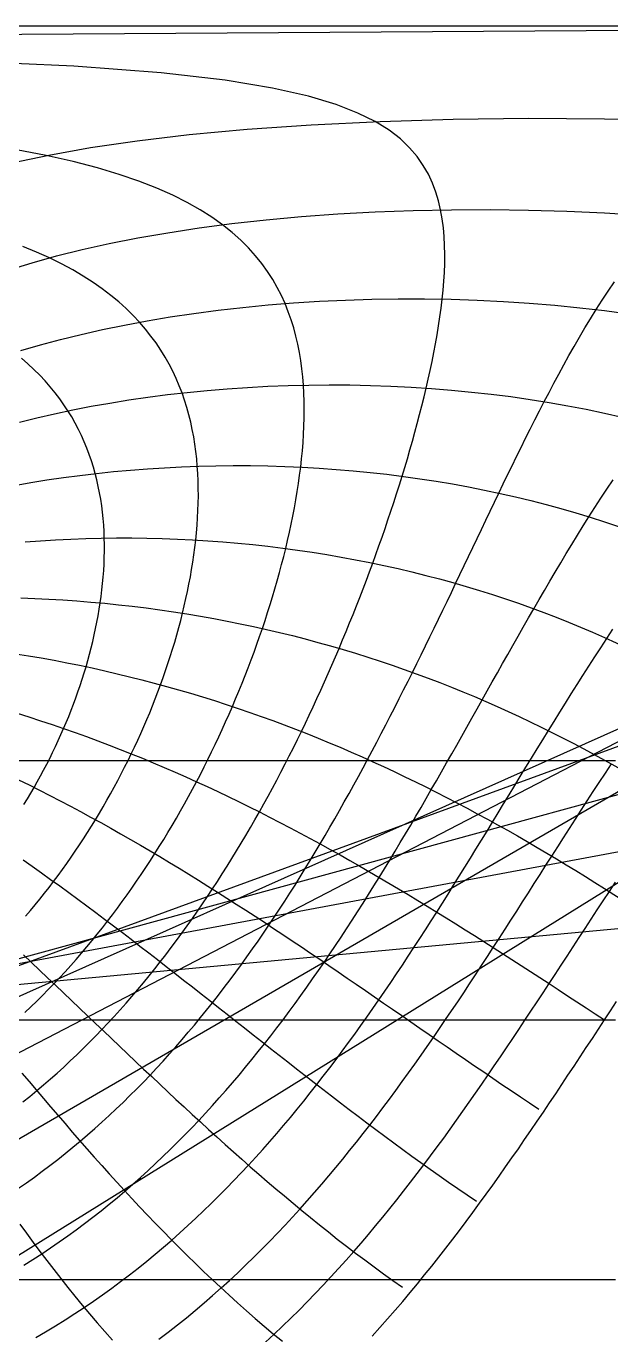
# Model space of a CAD drawing. Header units: millimetres. Extents: x -267 to 267, y -134 to 134.
# Drawn here: x 55.8 to 134.4, y -42.3 to 133.5 of the extents above; entities that cross this region are included whole.
import ezdxf

# ---------------------------------------------------------------- set-up
doc = ezdxf.new("R2010")
doc.units = ezdxf.units.MM
doc.layers.add('ENGRAVE', color=7, linetype='Continuous')
doc.layers.add('GUIDE', color=3, linetype='Continuous')

msp = doc.modelspace()

# ---------------------------------------------------------------- linework, layer by layer
at = {"layer": 'ENGRAVE'}
for points in [[(227.6253, 133.5177), (0, 132.0342)], [(87.1448, 27.9557), (87.7373, 29.0175), (88.3235, 30.0837), (88.9034, 31.1542), (89.4771, 32.2289), (90.0447, 33.3077), (90.6062, 34.3906), (91.1617, 35.4774), (91.7113, 36.568), (92.2549, 37.6625), (92.7928, 38.7606), (93.3249, 39.8622), (93.8512, 40.9675), (94.3719, 42.0761), (94.8869, 43.1881), (95.3963, 44.3034), (95.9002, 45.4219), (96.3985, 46.5435), (96.8913, 47.6681), (97.3786, 48.7958), (97.8604, 49.9264), (98.3368, 51.0598), (98.8078, 52.196), (99.2733, 53.3349), (99.7333, 54.4764), (100.1879, 55.6205), (100.637, 56.7672), (101.0807, 57.9163), (101.5188, 59.0678), (101.9514, 60.2216), (102.3784, 61.3777), (102.7997, 62.536), (103.2153, 63.6965), (103.6252, 64.8591), (104.0291, 66.0237), (104.4271, 67.1903), (104.8191, 68.3589), (105.2049, 69.5293), (105.5843, 70.7016), (105.9573, 71.8756), (106.3236, 73.0513), (106.6831, 74.2287), (107.0356, 75.4077), (107.3807, 76.5883), (107.7184, 77.7704), (108.0482, 78.9539), (108.3698, 80.1388), (108.683, 81.3251), (108.9872, 82.5127), (109.2821, 83.7015), (109.5672, 84.8916), (109.8419, 86.0827), (110.1056, 87.2749), (110.3576, 88.4682), (110.5971, 89.6624), (110.8234, 90.8575), (111.0354, 92.0535), (111.232, 93.2502), (111.4121, 94.4477), (111.5742, 95.6458), (111.7168, 96.8445), (111.838, 98.0436), (111.9359, 99.2432), (112.008, 100.4431), (112.0517, 101.6431), (112.0637, 102.8433), (112.0404, 104.0435), (111.9776, 105.2435), (111.8701, 106.4432), (111.7119, 107.6424), (111.4959, 108.841), (111.2134, 110.0386), (110.854, 111.2349), (110.4049, 112.4298), (109.8503, 113.6227), (109.1703, 114.8131), (108.34, 116.0004), (107.3274, 117.1837), (106.0907, 118.3622), (104.5748, 119.5342), (102.7056, 120.698), (100.3813, 121.851), (97.4592, 122.9895), (93.7348, 124.1081), (88.9087, 125.1985), (82.5356, 126.2481), (73.9522, 127.2361), (62.2091, 128.1285), (46.1445, 128.8698)], [(53.9044, 115.1357), (58.8645, 116.2001), (64.4436, 117.1999), (70.7114, 118.1225), (77.7267, 118.9533), (85.5229, 119.6756), (94.0904, 120.2717), (103.3565, 120.724), (113.173, 121.0168), (123.3176, 121.1388), (133.5177, 121.085)], [(133.5177, 121.085), (143.4918, 120.8576)], [(78.6964, 32.0048), (79.2132, 32.9976), (79.7223, 33.9948), (80.2238, 34.9964), (80.7176, 36.0022), (81.2037, 37.0122), (81.6822, 38.0263), (82.1529, 39.0443), (82.6159, 40.0662), (83.0712, 41.0918), (83.5185, 42.1212), (83.958, 43.1541), (84.3896, 44.1905), (84.8132, 45.2303), (85.2287, 46.2735), (85.6361, 47.3199), (86.0353, 48.3694), (86.4261, 49.422), (86.8085, 50.4775), (87.1824, 51.5359), (87.5476, 52.5971), (87.904, 53.661), (88.2514, 54.7276), (88.5897, 55.7967), (88.9187, 56.8682), (89.2381, 57.9421), (89.5479, 59.0183), (89.8477, 60.0967), (90.1374, 61.1772), (90.4166, 62.2597), (90.685, 63.3442), (90.9424, 64.4305), (91.1884, 65.5186), (91.4227, 66.6083), (91.6448, 67.6996), (91.8543, 68.7925), (92.0509, 69.8867), (92.2338, 70.9822), (92.4028, 72.0789), (92.557, 73.1767), (92.696, 74.2755), (92.8191, 75.3752), (92.9255, 76.4756), (93.0143, 77.5767), (93.0848, 78.6784), (93.1361, 79.7804), (93.1669, 80.8828), (93.1764, 81.9852), (93.1631, 83.0877), (93.1259, 84.1899), (93.0632, 85.2919), (92.9735, 86.3933), (92.8549, 87.4941), (92.7057, 88.5939), (92.5237, 89.6926), (92.3066, 90.79), (92.0518, 91.8858), (91.7565, 92.9797), (91.4177, 94.0714), (91.0318, 95.1606), (90.5951, 96.247), (90.1032, 97.33), (89.5516, 98.4094), (88.9347, 99.4845), (88.2469, 100.5549), (87.4813, 101.6199), (86.6307, 102.6788), (85.6866, 103.7309), (84.6397, 104.7752), (83.4794, 105.8108), (82.1938, 106.8365), (80.7693, 107.8509), (79.191, 108.8527), (77.4417, 109.8399), (75.5023, 110.8107), (73.3514, 111.7627), (70.965, 112.6932), (68.317, 113.599), (65.3786, 114.4766), (62.1195, 115.3217), (58.5077, 116.1295), (54.5116, 116.8945)], [(53.5207, 100.7959), (56.6122, 101.7394), (59.8798, 102.6424), (63.3305, 103.5014), (66.9702, 104.3124), (70.8027, 105.0713), (74.8294, 105.7738), (79.0486, 106.4156), (83.4551, 106.9922), (88.0391, 107.4993), (92.7864, 107.9328), (97.6778, 108.2888), (102.6894, 108.5641), (107.7929, 108.7559), (112.9563, 108.8622), (118.1456, 108.8821), (123.3252, 108.8153), (128.4603, 108.6624), (133.5177, 108.4251)], [(133.5177, 108.4251), (138.4674, 108.1057)], [(69.9361, 35.7563), (70.3697, 36.667), (70.7946, 37.582), (71.2107, 38.5011), (71.6177, 39.4242), (72.0158, 40.3512), (72.4047, 41.282), (72.7844, 42.2165), (73.1547, 43.1546), (73.5156, 44.0962), (73.867, 45.0411), (74.2086, 45.9893), (74.5403, 46.9406), (74.8621, 47.895), (75.1737, 48.8524), (75.4749, 49.8125), (75.7657, 50.7754), (76.0457, 51.7409), (76.3148, 52.7089), (76.5727, 53.6794), (76.8192, 54.6521), (77.0541, 55.6269), (77.277, 56.6038), (77.4878, 57.5827), (77.686, 58.5634), (77.8714, 59.5458), (78.0436, 60.5298), (78.2022, 61.5152), (78.3468, 62.502), (78.4771, 63.49), (78.5926, 64.4791), (78.6927, 65.4692), (78.777, 66.46), (78.845, 67.4515), (78.896, 68.4435), (78.9295, 69.4359), (78.9448, 70.4286), (78.9412, 71.4212), (78.918, 72.4138), (78.8743, 73.406), (78.8093, 74.3978), (78.7221, 75.3889), (78.6118, 76.3792), (78.4772, 77.3684), (78.3174, 78.3562), (78.131, 79.3426), (77.9169, 80.3272), (77.6738, 81.3097), (77.4, 82.29), (77.0942, 83.2677), (76.7546, 84.2424), (76.3794, 85.214), (75.9668, 86.182), (75.5147, 87.146), (75.021, 88.1057), (74.4832, 89.0606), (73.8989, 90.0102), (73.2653, 90.9541), (72.5797, 91.8918), (71.8389, 92.8227), (71.0396, 93.7461), (70.1783, 94.6613), (69.2513, 95.5678), (68.2546, 96.4646), (67.184, 97.3509), (66.0349, 98.2259), (64.8027, 99.0885), (63.4824, 99.9376), (62.0688, 100.7721), (60.5565, 101.5907), (58.9399, 102.392), (57.2135, 103.1746), (55.3714, 103.9369)], [(95.315, 23.6584), (95.9738, 24.7769), (96.6275, 25.8994), (97.2764, 27.026), (97.9206, 28.1564), (98.5602, 29.2907), (99.1954, 30.4286), (99.8263, 31.5702), (100.4531, 32.7153), (101.0759, 33.8639), (101.6949, 35.0159), (102.3103, 36.1711), (102.9221, 37.3296), (103.5306, 38.4912), (104.1358, 39.6558), (104.738, 40.8235), (105.3373, 41.994), (105.9339, 43.1674), (106.5279, 44.3435), (107.1195, 45.5224), (107.7089, 46.7039), (108.2961, 47.8879), (108.8815, 49.0745), (109.4651, 50.2634), (110.0472, 51.4548), (110.6279, 52.6485), (111.2075, 53.8444), (111.786, 55.0425), (112.3638, 56.2427), (112.941, 57.445), (113.5178, 58.6494), (114.0945, 59.8556), (114.6713, 61.0638), (115.2485, 62.2739), (115.8262, 63.4857), (116.4048, 64.6993), (116.9844, 65.9146), (117.5656, 67.1315), (118.1484, 68.35), (118.7333, 69.57), (119.3206, 70.7915), (119.9106, 72.0144), (120.5039, 73.2387), (121.1006, 74.4644), (121.7014, 75.6912), (122.3067, 76.9194), (122.917, 78.1486), (123.5329, 79.379), (124.1549, 80.6105), (124.7838, 81.8429), (125.4202, 83.0763), (126.0649, 84.3106), (126.7188, 85.5457), (127.3828, 86.7816), (128.0579, 88.0182), (128.7453, 89.2554), (129.4462, 90.4932), (130.1621, 91.7315), (130.8945, 92.9702), (131.6452, 94.2092), (132.4161, 95.4485), (133.2095, 96.6879), (134.028, 97.9274), (134.8744, 99.1668)], [(55.1046, 89.9295), (57.7212, 90.6905), (60.4221, 91.4163), (63.2076, 92.1052), (66.0771, 92.7551), (69.0295, 93.3642), (72.0629, 93.9306), (75.1745, 94.4524), (78.3608, 94.9279), (81.6171, 95.3552), (84.9381, 95.7327), (88.3173, 96.0589), (91.7474, 96.3325), (95.2203, 96.5523), (98.7273, 96.7173), (102.2588, 96.8268), (105.8051, 96.8803), (109.3559, 96.8775), (112.9011, 96.8185), (116.4307, 96.7034), (119.9346, 96.533), (123.4037, 96.3078), (126.8291, 96.0289), (130.2029, 95.6975), (133.5177, 95.315)], [(133.5177, 95.315), (136.7673, 94.8828)], [(60.84, 39.1583), (61.1863, 39.9735), (61.5229, 40.7925), (61.8499, 41.6151), (62.1669, 42.4412), (62.474, 43.2707), (62.7709, 44.1035), (63.0575, 44.9394), (63.3337, 45.7784), (63.5992, 46.6202), (63.854, 47.4649), (64.0977, 48.3122), (64.3303, 49.162), (64.5515, 50.0142), (64.7611, 50.8687), (64.9589, 51.7254), (65.1445, 52.584), (65.3179, 53.4446), (65.4787, 54.3069), (65.6267, 55.1708), (65.7615, 56.0362), (65.8829, 56.903), (65.9904, 57.7709), (66.0839, 58.6399), (66.163, 59.5097), (66.2271, 60.3804), (66.2761, 61.2516), (66.3094, 62.1232), (66.3267, 62.9951), (66.3274, 63.8671), (66.3112, 64.739), (66.2774, 65.6106), (66.2256, 66.4819), (66.1553, 67.3524), (66.0658, 68.2222), (65.9565, 69.0909), (65.8268, 69.9584), (65.676, 70.8244), (65.5034, 71.6887), (65.3083, 72.5511), (65.0899, 73.4113), (64.8474, 74.2691), (64.5799, 75.1242), (64.2865, 75.9764), (63.9663, 76.8253), (63.6183, 77.6706), (63.2415, 78.5121), (62.8348, 79.3494), (62.397, 80.1821), (61.9271, 81.0099), (61.4238, 81.8324), (60.8857, 82.6493), (60.3117, 83.46), (59.7003, 84.2641), (59.05, 85.0613), (58.3595, 85.8509), (57.6272, 86.6325), (56.8515, 87.4055), (56.0309, 88.1694), (55.1637, 88.9236)], [(54.8945, 80.3261), (57.239, 80.903), (59.6274, 81.4489), (62.0585, 81.9626), (64.5309, 82.4431), (67.043, 82.8896), (69.5927, 83.3011), (72.1779, 83.6767), (74.7961, 84.0156), (77.4443, 84.317), (80.1196, 84.5802), (82.8186, 84.8047), (85.5379, 84.9897), (88.2736, 85.135), (91.022, 85.2401), (93.779, 85.3048), (96.5405, 85.3288), (99.3024, 85.3122), (102.0605, 85.255), (104.8108, 85.1573), (107.5492, 85.0194), (110.2718, 84.8416), (112.9748, 84.6244), (115.6547, 84.3682), (118.3081, 84.0738), (120.932, 83.7417), (123.5234, 83.3728), (126.0799, 82.9679), (128.599, 82.5277), (131.0789, 82.0534), (133.5177, 81.5457)], [(240.0073, 83.472), (-26.3473, -82.0387)], [(133.5177, 81.5457), (135.914, 81.0057)], [(216.5046, 77.6863), (-49.416, -76.3716)], [(54.2483, 71.8125), (56.4139, 72.1927), (58.6009, 72.5453), (60.8079, 72.8697), (63.0336, 73.1655), (65.2765, 73.4323), (67.535, 73.6697), (69.8075, 73.8772), (72.0922, 74.0547), (74.3873, 74.2017), (76.6909, 74.3181), (79.001, 74.4037), (81.3157, 74.4584), (83.633, 74.482), (85.9508, 74.4745), (88.2671, 74.436), (90.5798, 74.3664), (92.8871, 74.266), (95.1868, 74.1348), (97.4771, 73.9732), (99.7562, 73.7812), (102.0222, 73.5593), (104.2734, 73.3077), (106.5082, 73.0269), (108.7251, 72.7173), (110.9227, 72.3793), (113.0995, 72.0134), (115.2545, 71.6201), (117.3865, 71.1999), (119.4944, 70.7535), (121.5775, 70.2813), (123.635, 69.784), (125.6661, 69.2622), (127.6703, 68.7165), (129.6472, 68.1475), (131.5964, 67.5559), (133.5177, 66.9422)], [(103.2472, 19.1598), (103.9614, 20.3233), (104.6718, 21.4903), (105.3787, 22.6608), (106.0823, 23.8347), (106.7827, 25.0117), (107.4804, 26.192), (108.1753, 27.3752), (108.8679, 28.5615), (109.5582, 29.7507), (110.2467, 30.9426), (110.9334, 32.1372), (111.6186, 33.3345), (112.3027, 34.5343), (112.9857, 35.7366), (113.6681, 36.9413), (114.3499, 38.1482), (115.0316, 39.3574), (115.7134, 40.5688), (116.3956, 41.7822), (117.0784, 42.9976), (117.7622, 44.2149), (118.4473, 45.434), (119.1339, 46.6549), (119.8225, 47.8775), (120.5133, 49.1017), (121.2068, 50.3275), (121.9032, 51.5547), (122.6031, 52.7833), (123.3067, 54.0132), (124.0145, 55.2443), (124.727, 56.4766), (125.4447, 57.71), (126.1679, 58.9444), (126.8973, 60.1797), (127.6334, 61.4158), (128.3768, 62.6526), (129.1281, 63.8902), (129.8879, 65.1283), (130.6569, 66.3668), (131.4359, 67.6058), (132.2256, 68.845), (133.027, 70.0844), (133.8409, 71.3238), (134.6683, 72.5633)], [(197.3027, 69.5434), (-68.4256, -68.3641)], [(133.5177, 66.9422), (135.4108, 66.3071), (137.2757, 65.6512), (139.1123, 64.9752), (140.9207, 64.2797), (142.7011, 63.5653), (144.4536, 62.8326), (146.1784, 62.0822), (147.8758, 61.3146), (149.5462, 60.5305), (151.19, 59.7304), (152.8075, 58.9149), (154.3992, 58.0846), (155.9655, 57.2398), (157.5071, 56.3812), (159.0242, 55.5093), (160.5176, 54.6244), (161.9878, 53.7272), (163.4352, 52.8181), (164.8605, 51.8975), (166.2642, 50.9658), (167.6469, 50.0235), (169.0092, 49.0709), (-96.6837, -48.1085)], [(55.6917, 64.2468), (57.7222, 64.3927), (59.7587, 64.5144), (61.8002, 64.6115), (63.8456, 64.6842), (65.8937, 64.7322), (67.9435, 64.7556), (69.9938, 64.7543), (72.0434, 64.7283), (74.0913, 64.6776), (76.1363, 64.6023), (78.1774, 64.5025), (80.2133, 64.3782), (82.243, 64.2297), (84.2656, 64.0571), (86.2799, 63.8606), (88.285, 63.6404), (90.2799, 63.3967), (92.2639, 63.1298), (94.2359, 62.8399), (96.1952, 62.5274), (98.1411, 62.1926), (100.0728, 61.8359), (101.9897, 61.4574), (103.8912, 61.0577), (105.7767, 60.6372), (107.6457, 60.196), (109.4979, 59.7348), (111.3327, 59.2539), (113.1498, 58.7536), (114.9491, 58.2344), (116.7301, 57.6968), (118.4928, 57.1411), (120.2369, 56.5678), (121.9624, 55.9773), (123.6691, 55.3701), (125.3572, 54.7465), (127.0265, 54.1069), (128.6771, 53.4519), (130.3091, 52.7818), (131.9226, 52.0971), (133.5177, 51.3981)], [(181.7933, 59.8175), (-83.8857, -58.7591)], [(55.1033, 56.6918), (56.9888, 56.6236), (58.8717, 56.535), (60.7511, 56.4262), (62.6264, 56.2973), (64.4969, 56.1484), (66.3621, 55.9796), (68.2211, 55.7911), (70.0735, 55.583), (71.9186, 55.3554), (73.7559, 55.1087), (75.5848, 54.8429), (77.4049, 54.5583), (79.2155, 54.2551), (81.0163, 53.9335), (82.8068, 53.5938), (84.5867, 53.2363), (86.3554, 52.8612), (88.1128, 52.4687), (89.8584, 52.0593), (91.592, 51.6331), (93.3134, 51.1904), (95.0222, 50.7316), (96.7183, 50.2569), (98.4016, 49.7667), (100.0718, 49.2612), (101.7289, 48.7408), (103.3728, 48.2058), (105.0033, 47.6566), (106.6205, 47.0933), (108.2244, 46.5164), (109.8149, 45.9262), (111.392, 45.323), (112.9559, 44.707), (114.5065, 44.0787), (116.0439, 43.4383), (117.5684, 42.7861), (119.0798, 42.1225), (120.5785, 41.4477), (122.0645, 40.7621), (123.538, 40.0659), (124.9991, 39.3595), (126.4481, 38.6431), (127.8851, 37.9171), (129.3104, 37.1817), (130.7241, 36.4371), (132.1264, 35.6838), (133.5177, 34.922)], [(133.5177, 51.3981), (135.0946, 50.6852), (136.6535, 49.9589), (138.1946, 49.2196), (139.7181, 48.4676), (141.2243, 47.7034), (142.7135, 46.9272), (144.1858, 46.1396), (145.6417, 45.3407), (147.0814, 44.5311), (148.5052, 43.7111), (149.9135, 42.8809), (151.3066, 42.041), (152.6849, 41.1916), (154.0486, 40.3332), (155.3983, 39.4659), (156.7341, 38.5901), (158.0565, 37.7062), (159.3658, 36.8143), (-106.373, -35.9148)], [(110.986, 14.5039), (111.7439, 15.7015), (112.4992, 16.9019), (113.2522, 18.105), (114.0031, 19.3107), (114.7523, 20.5189), (115.5, 21.7295), (116.2465, 22.9423), (116.9921, 24.1574), (117.7371, 25.3745), (118.4818, 26.5937), (119.2265, 27.8148), (119.9715, 29.0377), (120.7172, 30.2623), (121.4638, 31.4885), (122.2116, 32.7163), (122.9611, 33.9455), (123.7126, 35.1761), (124.4664, 36.408), (125.2228, 37.641), (125.9824, 38.8751), (126.7454, 40.1102), (127.5123, 41.3461), (128.2834, 42.5829), (129.0593, 43.8203), (129.8403, 45.0584), (130.627, 46.2969), (131.4199, 47.5359), (132.2194, 48.7751), (133.026, 50.0145), (133.8404, 51.2539), (134.6631, 52.4934)], [(54.3651, 49.2111), (56.1036, 48.9305), (57.8344, 48.6337), (59.5573, 48.3209), (61.2719, 47.9924), (62.9779, 47.6483), (64.6751, 47.2888), (66.3632, 46.9143), (68.042, 46.5248), (69.7112, 46.1208), (71.3707, 45.7023), (73.0204, 45.2696), (74.66, 44.823), (76.2895, 44.3627), (77.9087, 43.8891), (79.5176, 43.4022), (81.116, 42.9025), (82.704, 42.3902), (84.2814, 41.8654), (85.8483, 41.3285), (87.4047, 40.7798), (88.9505, 40.2195), (90.4859, 39.6479), (92.0107, 39.0652), (93.5252, 38.4717), (95.0293, 37.8677), (96.5232, 37.2533), (98.0069, 36.629), (99.4805, 35.9949), (100.9442, 35.3513), (102.398, 34.6984), (103.8422, 34.0366), (105.2768, 33.366), (106.702, 32.6869), (108.118, 31.9995), (109.5249, 31.3041), (110.9229, 30.601), (112.3121, 29.8903), (113.6928, 29.1723), (115.0652, 28.4473), (116.4294, 27.7154), (117.7857, 26.9769), (119.1342, 26.2321), (120.4751, 25.481), (121.8088, 24.7241), (123.1353, 23.9614), (124.4549, 23.1932), (125.7678, 22.4198), (127.0743, 21.6412), (128.3745, 20.8578), (129.6687, 20.0697), (130.9572, 19.2772), (132.2401, 18.4804), (133.5177, 17.6795)], [(54.5838, 41.2059), (56.1623, 40.7117), (57.7312, 40.2054), (59.2904, 39.6876), (60.84, 39.1583), (62.38, 38.6178), (63.9103, 38.0663), (65.431, 37.5042), (66.9422, 36.9317), (68.4438, 36.349), (69.9361, 35.7563), (71.4189, 35.1539), (72.8925, 34.542), (74.357, 33.9209), (75.8123, 33.2909), (77.2588, 32.6521), (78.6964, 32.0048), (80.1253, 31.3493), (81.5457, 30.6857), (82.9577, 30.0143), (84.3614, 29.3354), (85.7571, 28.6491), (87.1448, 27.9557), (88.5248, 27.2554), (89.8972, 26.5485), (91.2623, 25.8351), (92.6201, 25.1155), (93.971, 24.3898), (95.315, 23.6584), (96.6524, 22.9214), (97.9834, 22.179), (99.3081, 21.4315), (100.6269, 20.6789), (101.9399, 19.9216), (103.2472, 19.1598), (104.5492, 18.3936), (105.846, 17.6232), (107.1379, 16.8489), (108.4251, 16.0707), (109.7077, 15.289), (110.986, 14.5039), (112.2603, 13.7156), (113.5307, 12.9243), (114.7975, 12.1301), (116.0609, 11.3333), (117.3212, 10.534), (118.5784, 9.7324), (119.833, 8.9288), (121.085, 8.1232), (122.3348, 7.3158), (123.5825, 6.5069), (124.8284, 5.6966), (126.0727, 4.885), (127.3156, 4.0725), (128.5574, 3.259), (129.7982, 2.4449), (131.0384, 1.6302), (132.2782, 0.8152), (133.5177, 0)], [(55.5117, 28.9545), (55.9738, 29.7103), (56.4275, 30.4714), (56.8727, 31.2377), (57.3093, 32.009), (57.7373, 32.7852), (58.1565, 33.5663), (58.567, 34.352), (58.9686, 35.1423), (59.3612, 35.9371), (59.7448, 36.7362), (60.1192, 37.5395), (60.4843, 38.3469), (60.84, 39.1583)], [(55.7215, 13.9424), (56.3701, 14.7017), (57.0106, 15.4684), (57.6431, 16.2424), (58.2676, 17.0235), (58.884, 17.8117), (59.4923, 18.6067), (60.0926, 19.4084), (60.6848, 20.2168), (61.2688, 21.0317), (61.8447, 21.8529), (62.4125, 22.6803), (62.9721, 23.5138), (63.5236, 24.3533), (64.0669, 25.1987), (64.6019, 26.0498), (65.1287, 26.9065), (65.6472, 27.7687), (66.1575, 28.6362), (66.6594, 29.5091), (67.1529, 30.387), (67.6381, 31.27), (68.1148, 32.1579), (68.583, 33.0506), (69.0426, 33.9479), (69.4937, 34.8499), (69.9361, 35.7563)], [(133.5177, 34.922), (134.898, 34.1518), (136.2678, 33.3737), (137.6271, 32.5878), (138.9763, 31.7944), (140.3155, 30.9938), (141.6452, 30.1862), (142.9655, 29.3719), (144.2766, 28.5511), (145.5789, 27.724), (146.8727, 26.8909), (148.1581, 26.0521), (149.4355, 25.2077), (-116.3302, -24.3579)], [(54.8906, 34.863), (56.3741, 34.863), (57.8577, 34.863), (59.3412, 34.863), (60.8247, 34.863), (62.3083, 34.863), (63.7918, 34.863), (65.2753, 34.863), (66.7588, 34.863), (68.2424, 34.863), (69.7259, 34.863), (71.2094, 34.863), (72.693, 34.863), (74.1765, 34.863), (75.66, 34.863), (77.1436, 34.863), (78.6271, 34.863), (80.1106, 34.863), (81.5941, 34.863), (83.0777, 34.863), (84.5612, 34.863), (86.0447, 34.863), (87.5283, 34.863), (89.0118, 34.863), (90.4953, 34.863), (91.9789, 34.863), (93.4624, 34.863), (94.9459, 34.863), (96.4294, 34.863), (97.913, 34.863), (99.3965, 34.863), (100.88, 34.863), (102.3636, 34.863), (103.8471, 34.863), (105.3306, 34.863), (106.8142, 34.863), (108.2977, 34.863), (109.7812, 34.863), (111.2647, 34.863), (112.7483, 34.863), (114.2318, 34.863), (115.7153, 34.863), (117.1989, 34.863), (118.6824, 34.863), (120.1659, 34.863), (121.6494, 34.863), (123.133, 34.863), (124.6165, 34.863), (126.1, 34.863), (127.5836, 34.863), (129.0671, 34.863), (130.5506, 34.863), (132.0342, 34.863), (133.5177, 34.863)], [(118.5784, 9.7324), (119.3678, 10.9538), (120.1557, 12.1771), (120.9424, 13.4022), (121.7282, 14.6289), (122.5134, 15.8573), (123.2983, 17.0871), (124.0833, 18.3183), (124.8687, 19.5507), (125.6549, 20.7843), (126.4421, 22.019), (127.2308, 23.2547), (128.0213, 24.4912), (128.8139, 25.7284), (129.609, 26.9663), (130.407, 28.2047), (131.2083, 29.4435), (132.0133, 30.6827), (132.8223, 31.922), (133.6358, 33.1615), (134.4543, 34.4009)], [(133.5177, 34.863), (135.0012, 34.863)], [(54.7822, 32.2682), (56.1926, 31.5759), (57.594, 30.8758), (58.9867, 30.168), (60.3707, 29.4528), (61.7463, 28.7305), (63.1137, 28.0013), (64.473, 27.2653), (65.8245, 26.5229), (67.1684, 25.7743), (68.5048, 25.0196), (69.8341, 24.2592), (71.1563, 23.4931), (72.4718, 22.7217), (73.7808, 21.9451), (75.0834, 21.1635), (76.38, 20.3773), (77.6707, 19.5864), (78.9557, 18.7913), (80.2353, 17.992), (81.5098, 17.1887), (82.7793, 16.3817), (84.0441, 15.5712), (85.3045, 14.7573), (86.5606, 13.9402), (87.8127, 13.1202), (89.061, 12.2973), (90.3059, 11.4719), (91.5474, 10.644), (92.7859, 9.8139), (94.0216, 8.9817), (95.2547, 8.1476), (96.4855, 7.3119), (97.7142, 6.4746), (98.9411, 5.636), (100.1664, 4.7962), (101.3903, 3.9554), (102.613, 3.1138), (103.8349, 2.2715), (105.0561, 1.4288), (106.277, 0.5858), (107.4976, -0.2574), (108.7183, -1.1004), (109.9394, -1.9433), (111.161, -2.7858), (112.3834, -3.6276), (113.6068, -4.4688), (114.8315, -5.309), (116.0577, -6.1481), (117.2857, -6.9859), (118.5156, -7.8223), (119.7478, -8.657), (120.9825, -9.49), (122.2199, -10.3209), (123.4602, -11.1497), (124.7037, -11.9761)], [(55.6354, 0.9832), (56.4349, 1.7424), (57.2258, 2.5107), (58.008, 3.288), (58.7817, 4.0741), (59.5469, 4.8688), (60.3035, 5.6721), (61.0516, 6.4836), (61.7913, 7.3033), (62.5225, 8.1311), (63.2454, 8.9667), (63.9599, 9.81), (64.666, 10.6608), (65.3639, 11.5191), (66.0536, 12.3846), (66.735, 13.2573), (67.4083, 14.137), (68.0735, 15.0235), (68.7305, 15.9167), (69.3796, 16.8165), (70.0206, 17.7228), (70.6536, 18.6353), (71.2787, 19.554), (71.896, 20.4788), (72.5053, 21.4095), (73.1068, 22.3461), (73.7005, 23.2883), (74.2864, 24.2361), (74.8646, 25.1893), (75.435, 26.1478), (75.9978, 27.1116), (76.5528, 28.0805), (77.1002, 29.0544), (77.6399, 30.0331), (78.172, 31.0166), (78.6964, 32.0048)], [(55.3695, -11.0203), (56.3083, -10.2634), (57.2372, -9.4957), (58.1561, -8.7175), (59.0653, -7.929), (59.9647, -7.1303), (60.8544, -6.3217), (61.7345, -5.5034), (62.6051, -4.6755), (63.4661, -3.8383), (64.3177, -2.9919), (65.16, -2.1366), (65.9931, -1.2724), (66.817, -0.3996), (67.6318, 0.4816), (68.4376, 1.3711), (69.2345, 2.2687), (70.0226, 3.1743), (70.802, 4.0875), (71.5728, 5.0084), (72.3351, 5.9368), (73.089, 6.8724), (73.8345, 7.8152), (74.5718, 8.7649), (75.301, 9.7215), (76.0221, 10.6848), (76.7353, 11.6546), (77.4407, 12.6308), (78.1383, 13.6133), (78.8283, 14.6019), (79.5108, 15.5965), (80.1858, 16.597), (80.8534, 17.6033), (81.5138, 18.6152), (82.167, 19.6325), (82.8131, 20.6553), (83.4522, 21.6833), (84.0844, 22.7165), (84.7098, 23.7547), (85.3284, 24.7978), (85.9404, 25.8458), (86.5459, 26.8984), (87.1448, 27.9557)], [(54.7635, -22.6167), (55.8429, -21.866), (56.9104, -21.1029), (57.9661, -20.3276), (59.01, -19.5404), (60.0424, -18.7417), (61.0632, -17.9315), (62.0725, -17.1102), (63.0705, -16.2779), (64.0572, -15.4351), (65.0329, -14.5817), (65.9975, -13.7182), (66.9513, -12.8447), (67.8943, -11.9614), (68.8267, -11.0686), (69.7487, -10.1665), (70.6603, -9.2553), (71.5618, -8.3351), (72.4532, -7.4063), (73.3348, -6.4689), (74.2066, -5.5232), (75.0689, -4.5694), (75.9218, -3.6077), (76.7654, -2.6382), (77.5999, -1.6611), (78.4255, -0.6766), (79.2423, 0.3151), (80.0505, 1.3138), (80.8502, 2.3195), (81.6417, 3.3319), (82.425, 4.3508), (83.2003, 5.3763), (83.9679, 6.4079), (84.7277, 7.4457), (85.4801, 8.4895), (86.2252, 9.5392), (86.9631, 10.5945), (87.6939, 11.6555), (88.4179, 12.7219), (89.1352, 13.7935), (89.846, 14.8704), (90.5504, 15.9524), (91.2485, 17.0393), (91.9406, 18.1311), (92.6267, 19.2275), (93.307, 20.3286), (93.9818, 21.4342), (94.651, 22.5442), (95.315, 23.6584)], [(55.3984, 21.5137), (56.6378, 20.6435), (57.8709, 19.7691), (59.098, 18.8907), (60.3194, 18.0084), (61.5353, 17.1226), (62.7461, 16.2334), (63.952, 15.3411), (65.1532, 14.4456), (66.3501, 13.5474), (67.5429, 12.6466), (68.732, 11.7433), (69.9175, 10.8377), (71.0998, 9.93), (72.2791, 9.0205), (73.4557, 8.1092), (74.63, 7.1964), (75.8021, 6.2823), (76.9723, 5.3669), (78.1409, 4.4505), (79.3082, 3.5333), (80.4745, 2.6154), (81.64, 1.6971), (82.8049, 0.7784), (83.9697, -0.1404), (85.1345, -1.0592), (86.2996, -1.9778), (87.4653, -2.8961), (88.6318, -3.8138), (89.7995, -4.7307), (90.9686, -5.6468), (92.1393, -6.5618), (93.3121, -7.4756), (94.487, -8.388), (95.6644, -9.2987), (96.8446, -10.2077), (98.0279, -11.1147), (99.2145, -12.0196), (100.4046, -12.9222), (101.5987, -13.8223), (102.7969, -14.7197), (103.9995, -15.6142), (105.2068, -16.5056), (106.4191, -17.3938), (107.6367, -18.2785), (108.8598, -19.1596), (110.0887, -20.0368), (111.3237, -20.91), (112.5651, -21.7789), (113.8131, -22.6433), (115.0681, -23.5031), (116.3302, -24.3579)], [(133.5177, 17.6795), (134.7902, 16.8748), (136.0579, 16.0664), (137.3209, 15.2545), (138.5796, 14.4394), (139.8341, 13.6211), (141.0847, 12.8), (-124.7037, -11.9761)], [(55.4967, -32.9443), (56.7066, -32.1843), (57.902, -31.4105), (59.0829, -30.6233), (60.2496, -29.823), (61.4022, -29.0098), (62.5407, -28.1841), (63.6653, -27.3461), (64.7763, -26.4963), (65.8736, -25.6347), (66.9577, -24.7618), (68.0285, -23.8778), (69.0863, -22.983), (70.1314, -22.0777), (71.1638, -21.1621), (72.1838, -20.2365), (73.1917, -19.3011), (74.1876, -18.3562), (75.1717, -17.402), (76.1443, -16.4387), (77.1056, -15.4667), (78.0557, -14.4861), (78.9951, -13.4971), (79.9238, -12.4999), (80.8421, -11.4948), (81.7502, -10.482), (82.6483, -9.4617), (83.5368, -8.434), (84.4157, -7.3991), (85.2854, -6.3573), (86.1461, -5.3088), (86.9979, -4.2536), (87.8412, -3.1919), (88.6761, -2.1241), (89.5029, -1.0501), (90.3218, 0.0298), (91.133, 1.1155), (91.9367, 2.2069), (92.7332, 3.3037), (93.5227, 4.4058), (94.3054, 5.5132), (95.0815, 6.6256), (95.8513, 7.7429), (96.6149, 8.8651), (97.3726, 9.9919), (98.1247, 11.1232), (98.8712, 12.2589), (99.6124, 13.399), (100.3486, 14.5432), (101.08, 15.6915), (101.8067, 16.8438), (102.5291, 17.9999), (103.2472, 19.1598)], [(126.0727, 4.885), (126.8812, 6.1202), (127.6892, 7.3564), (128.497, 8.5933), (129.3049, 9.831), (130.1133, 11.0692), (130.9225, 12.3079), (131.7328, 13.5469), (132.5447, 14.7862), (133.3584, 16.0257), (134.1743, 17.2651), (134.9929, 18.5045)], [(57.0864, -42.661), (58.425, -41.8822), (59.7456, -41.0883), (61.0484, -40.2799), (62.3334, -39.4572), (63.601, -38.6207), (64.8513, -37.7707), (66.0846, -36.9077), (67.3011, -36.0319), (68.5011, -35.1438), (69.6848, -34.2436), (70.8525, -33.3318), (72.0045, -32.4085), (73.141, -31.4742), (74.2625, -30.5292), (75.3691, -29.5737), (76.4612, -28.6081), (77.5391, -27.6327), (78.603, -26.6477), (79.6534, -25.6534), (80.6905, -24.6502), (81.7147, -23.6381), (82.7262, -22.6176), (83.7253, -21.5888), (84.7125, -20.552), (85.6879, -19.5075), (86.652, -18.4554), (87.6049, -17.396), (88.5471, -16.3294), (89.4788, -15.256), (90.4004, -14.1759), (91.3121, -13.0893), (92.2142, -11.9964), (93.1071, -10.8974), (93.991, -9.7924), (94.8662, -8.6817), (95.7331, -7.5654), (96.5919, -6.4437), (97.4429, -5.3168), (98.2863, -4.1848), (99.1226, -3.0478), (99.9519, -1.9061), (100.7745, -0.7597), (101.5907, 0.3912), (102.4008, 1.5464), (103.2051, 2.7058), (104.0038, 3.8693), (104.7972, 5.0367), (105.5855, 6.208), (106.3692, 7.383), (107.1483, 8.5616), (107.9232, 9.7436), (108.6942, 10.9289), (109.4614, 12.1175), (110.2253, 13.3092), (110.986, 14.5039)], [(73.652, -42.8888), (74.9008, -41.9384), (76.1307, -40.9765), (77.3421, -40.0034), (78.5354, -39.0196), (79.7111, -38.0254), (80.8696, -37.0211), (82.0113, -36.0071), (83.1368, -34.9836), (84.2464, -33.9511), (85.3405, -32.9097), (86.4197, -31.8598), (87.4842, -30.8018), (88.5347, -29.7357), (89.5714, -28.662), (90.5948, -27.5809), (91.6054, -26.4926), (92.6034, -25.3973), (93.5894, -24.2954), (94.5637, -23.187), (95.5268, -22.0723), (96.479, -20.9516), (97.4206, -19.8251), (98.3521, -18.6929), (99.2739, -17.5553), (100.1863, -16.4125), (101.0897, -15.2646), (101.9844, -14.1118), (102.8708, -12.9544), (103.7493, -11.7923), (104.6201, -10.6259), (105.4837, -9.4553), (106.3403, -8.2807), (107.1904, -7.1021), (108.0342, -5.9197), (108.872, -4.7338), (109.7042, -3.5443), (110.5311, -2.3515), (111.3531, -1.1555), (112.1703, 0.0436), (112.9833, 1.2456), (113.7922, 2.4505), (114.5974, 3.6581), (115.3991, 4.8683), (116.1978, 6.0809), (116.9937, 7.2959), (117.7872, 8.5131), (118.5784, 9.7324)], [(55.4449, 8.7422), (56.5285, 7.7235), (57.6097, 6.7035), (58.6888, 5.6825), (59.7663, 4.6606), (60.8422, 3.6379), (61.9171, 2.6146), (62.9912, 1.5909), (64.0648, 0.567), (65.1382, -0.457), (66.2118, -1.481), (67.2858, -2.5047), (68.3606, -3.528), (69.4365, -4.5508), (70.5137, -5.5728), (71.5926, -6.5939), (72.6736, -7.614), (73.7569, -8.6328), (74.8428, -9.6503), (75.9317, -10.6662), (77.0239, -11.6803), (78.1197, -12.6925), (79.2194, -13.7027), (80.3234, -14.7106), (81.432, -15.716), (82.5455, -16.7188), (83.6642, -17.7188), (84.7885, -18.7158), (85.9187, -19.7097), (87.0551, -20.7001), (88.1981, -21.687), (89.3481, -22.6701), (90.5053, -23.6492), (91.6702, -24.6241), (92.843, -25.5947), (94.0242, -26.5606), (95.214, -27.5216), (96.4129, -28.4777), (97.6212, -29.4284), (98.8392, -30.3736), (100.0674, -31.313), (101.3061, -32.2464), (102.5556, -33.1736), (103.8163, -34.0942), (105.0887, -35.008), (106.373, -35.9148)], [(87.9558, -43.3023), (89.1155, -42.2324), (90.2571, -41.1541), (91.3814, -40.0677), (92.4888, -38.9736), (93.5799, -37.8721), (94.6554, -36.7634), (95.7157, -35.6478), (96.7615, -34.5257), (97.7931, -33.3972), (98.8113, -32.2626), (99.8164, -31.1221), (100.8089, -29.976), (101.7894, -28.8245), (102.7584, -27.6678), (103.7162, -26.5062), (104.6634, -25.3398), (105.6004, -24.1688), (106.5277, -22.9934), (107.4456, -21.8138), (108.3547, -20.6302), (109.2553, -19.4428), (110.1478, -18.2516), (111.0326, -17.057), (111.9101, -15.859), (112.7808, -14.6578), (113.645, -13.4535), (114.503, -12.2463), (115.3553, -11.0364), (116.2022, -9.8238), (117.0441, -8.6087), (117.8813, -7.3913), (118.7142, -6.1716), (119.5431, -4.9499), (120.3684, -3.7262), (121.1904, -2.5006), (122.0094, -1.2733), (122.8259, -0.0444), (123.6401, 1.186), (124.4524, 2.4178), (125.2632, 3.6508), (126.0727, 4.885)], [(133.5177, 0), (134.333, 1.2395), (135.1486, 2.4788)], [(54.8906, 0), (56.3741, 0), (57.8577, 0), (59.3412, 0), (60.8247, 0), (62.3083, 0), (63.7918, 0), (65.2753, 0), (66.7588, 0), (68.2424, 0), (69.7259, 0), (71.2094, 0), (72.693, 0), (74.1765, 0), (75.66, 0), (77.1436, 0), (78.6271, 0), (80.1106, 0), (81.5941, 0), (83.0777, 0), (84.5612, 0), (86.0447, 0), (87.5283, 0), (89.0118, 0), (90.4953, 0), (91.9789, 0), (93.4624, 0), (94.9459, 0), (96.4294, 0), (97.913, 0), (99.3965, 0), (100.88, 0), (102.3636, 0), (103.8471, 0), (105.3306, 0), (106.8142, 0), (108.2977, 0), (109.7812, 0), (111.2647, 0), (112.7483, 0), (114.2318, 0), (115.7153, 0), (117.1989, 0), (118.6824, 0), (120.1659, 0), (121.6494, 0), (123.133, 0), (124.6165, 0), (126.1, 0), (127.5836, 0), (129.0671, 0), (130.5506, 0), (132.0342, 0), (133.5177, 0)], [(102.2964, -42.4797), (103.3469, -41.3202), (104.3823, -40.1554), (105.4033, -38.9855), (106.4105, -37.8109), (107.4044, -36.6317), (108.3858, -35.4481), (109.3551, -34.2604), (110.3128, -33.0687), (111.2596, -31.8733), (112.196, -30.6743), (113.1225, -29.472), (114.0395, -28.2665), (114.9475, -27.0579), (115.8471, -25.8465), (116.7387, -24.6324), (117.6227, -23.4157), (118.4995, -22.1967), (119.3697, -20.9754), (120.2335, -19.7521), (121.0915, -18.5268), (121.9441, -17.2996), (122.7915, -16.0708), (123.6343, -14.8404), (124.4728, -13.6086), (125.3074, -12.3756), (126.1384, -11.1413), (126.9663, -9.906), (127.7913, -8.6698), (128.6139, -7.4327), (129.4344, -6.195), (130.2531, -4.9567), (131.0705, -3.7179), (131.8868, -2.4788), (132.7024, -1.2395), (133.5177, 0)], [(133.5177, 0), (135.0012, 0)], [(55.2403, -7.1295), (56.1976, -8.2661), (57.1575, -9.4016), (58.1201, -10.536), (59.086, -11.669), (60.0555, -12.8006), (61.0289, -13.9305), (62.0065, -15.0585), (62.9888, -16.1847), (63.9762, -17.3087), (64.9689, -18.4304), (65.9674, -19.5497), (66.9721, -20.6663), (67.9834, -21.7802), (69.0016, -22.8911), (70.0272, -23.9988), (71.0605, -25.1032), (72.102, -26.2041), (73.1522, -27.3013), (74.2114, -28.3945), (75.28, -29.4836), (76.3586, -30.5684), (77.4476, -31.6486), (78.5474, -32.7241), (79.6586, -33.7945), (80.7815, -34.8597), (81.9166, -35.9194), (83.0646, -36.9734), (84.2258, -38.0214), (85.4008, -39.0632), (86.5901, -40.0984), (87.7942, -41.1267), (89.0137, -42.148), (90.249, -43.1619)], [(54.9664, -27.4409), (55.8567, -28.6622), (56.7559, -29.8805), (57.6646, -31.0958), (58.5833, -32.3078), (59.5125, -33.5163), (60.4528, -34.7212), (61.4047, -35.9222), (62.3687, -37.1192), (63.3455, -38.312), (64.3355, -39.5003), (65.3396, -40.6839), (66.3582, -41.8626), (67.392, -43.0361)], [(54.8906, -34.863), (56.3741, -34.863), (57.8577, -34.863), (59.3412, -34.863), (60.8247, -34.863), (62.3083, -34.863), (63.7918, -34.863), (65.2753, -34.863), (66.7588, -34.863), (68.2424, -34.863), (69.7259, -34.863), (71.2094, -34.863), (72.693, -34.863), (74.1765, -34.863), (75.66, -34.863), (77.1436, -34.863), (78.6271, -34.863), (80.1106, -34.863), (81.5941, -34.863), (83.0777, -34.863), (84.5612, -34.863), (86.0447, -34.863), (87.5283, -34.863), (89.0118, -34.863), (90.4953, -34.863), (91.9789, -34.863), (93.4624, -34.863), (94.9459, -34.863), (96.4294, -34.863), (97.913, -34.863), (99.3965, -34.863), (100.88, -34.863), (102.3636, -34.863), (103.8471, -34.863), (105.3306, -34.863), (106.8142, -34.863), (108.2977, -34.863), (109.7812, -34.863), (111.2647, -34.863), (112.7483, -34.863), (114.2318, -34.863), (115.7153, -34.863), (117.1989, -34.863), (118.6824, -34.863), (120.1659, -34.863), (121.6494, -34.863), (123.133, -34.863), (124.6165, -34.863), (126.1, -34.863), (127.5836, -34.863), (129.0671, -34.863), (130.5506, -34.863), (132.0342, -34.863), (133.5177, -34.863)], [(133.5177, -34.863), (135.0012, -34.863)]]:
    msp.add_lwpolyline(points, dxfattribs=at)
at = {"layer": 'GUIDE'}
msp.add_lwpolyline([(-267.0354, -133.5177), (267.0354, -133.5177), (267.0354, 133.5177), (-267.0354, 133.5177)], close=True, dxfattribs=at)

doc.saveas('drawing.dxf')
